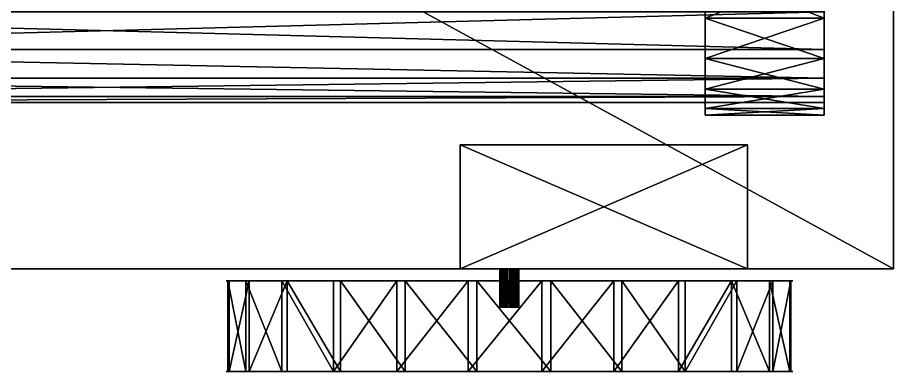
# Model space of a CAD drawing. Extents: x -501 to 185, y -140 to 506.
# Drawn here: x -8.9 to 175.1, y -74.4 to -0.2 of the extents above; entities that cross this region are included whole.
import ezdxf

# ---------------------------------------------------------------- set-up
doc = ezdxf.new("R2010")
doc.units = 0
doc.layers.get('0').update_dxf_attribs({"color": 13, "linetype": 'CONTINUOUS'})

# ---------------------------------------------------------------- blocks, each defined once
blk = doc.blocks.new('GROUP_34')
for p, q in [((0, 8, 1.92), (0, 0, 1.92)), ((0.05, 8, 2.44), (0.05, 0, 2.44)), ((0.09, 8, 1.4), (0.09, 0, 1.4)), ((0.23, 8, 2.93), (0.23, 0, 2.93)), ((0.31, 8, 0.93), (0.31, 0, 0.93)), ((0.53, 8, 3.35), (0.53, 0, 3.35)), ((0.64, 8, 0.53), (0.64, 0, 0.53)), ((0.93, 8, 3.69), (0.93, 0, 3.69)), ((1.07, 8, 0.23), (1.07, 0, 0.23)), ((1.4, 8, 3.91), (1.4, 0, 3.91)), ((1.56, 8, 0.05), (1.56, 0, 0.05)), ((1.92, 8, 4), (1.92, 0, 4)), ((2.08, 8), (2.08, 0)), ((2.44, 8, 3.95), (2.44, 0, 3.95)), ((2.59, 8, 0.09), (2.59, 0, 0.09)), ((2.93, 8, 3.77), (2.93, 0, 3.77)), ((3.07, 8, 0.31), (3.07, 0, 0.31)), ((3.35, 8, 3.47), (3.35, 0, 3.47)), ((3.47, 8, 0.64), (3.47, 0, 0.64)), ((3.69, 8, 3.07), (3.69, 0, 3.07)), ((3.77, 8, 1.07), (3.77, 0, 1.07)), ((3.91, 8, 2.59), (3.91, 0, 2.59)), ((3.95, 8, 1.56), (3.95, 0, 1.56)), ((4, 8, 2.08), (4, 0, 2.08))]:
    blk.add_line(p, q)
at = {"extrusion": (0, 1, 0)}
for centre in [(-2, 2, 8), (-2, 2)]:
    blk.add_circle(centre, 2, dxfattribs=at)
mesh = blk.add_polyface()
corners = [(1.56, 8, 0.05), (2.59, 8, 0.09), (2.08, 8), (1.07, 8, 0.23), (3.07, 8, 0.31), (0.64, 8, 0.53), (3.47, 8, 0.64), (0.31, 8, 0.93), (3.77, 8, 1.07), (0.09, 8, 1.4), (3.95, 8, 1.56), (0, 8, 1.92), (4, 8, 2.08), (0.05, 8, 2.44), (3.91, 8, 2.59), (0.23, 8, 2.93), (3.69, 8, 3.07), (0.53, 8, 3.35), (3.35, 8, 3.47), (0.93, 8, 3.69), (2.93, 8, 3.77), (1.4, 8, 3.91), (2.44, 8, 3.95), (1.92, 8, 4)]
mesh.append_faces([[corners[k] for k in face] for face in [(0, 1, 2), (22, 21, 23)]], dxfattribs={"vtx0": -1})
mesh.append_faces([[corners[k] for k in face] for face in [(1, 3, 4), (4, 5, 6), (6, 7, 8), (8, 9, 10), (10, 11, 12), (12, 13, 14), (14, 15, 16), (16, 17, 18), (18, 19, 20), (20, 21, 22)]], dxfattribs={"vtx0": -1, "vtx1": -1})
mesh.append_faces([[corners[k] for k in face] for face in [(1, 0, 3), (4, 3, 5), (6, 5, 7), (8, 7, 9), (10, 9, 11), (12, 11, 13), (14, 13, 15), (16, 15, 17), (18, 17, 19), (20, 19, 21)]], dxfattribs={"vtx0": -1, "vtx2": -1})
mesh = blk.add_polyface()
corners = [(0, 8, 1.92), (0.09, 0, 1.4), (0, 0, 1.92), (0.09, 8, 1.4)]
mesh.append_faces([[corners[k] for k in face] for face in [(0, 1, 2), (1, 0, 3)]], dxfattribs={"vtx0": -1})
mesh = blk.add_polyface()
corners = [(0.05, 8, 2.44), (0, 0, 1.92), (0.05, 0, 2.44), (0, 8, 1.92)]
mesh.append_faces([[corners[k] for k in face] for face in [(0, 1, 2), (1, 0, 3)]], dxfattribs={"vtx0": -1})
mesh = blk.add_polyface()
corners = [(0.23, 8, 2.93), (0.05, 0, 2.44), (0.23, 0, 2.93), (0.05, 8, 2.44)]
mesh.append_faces([[corners[k] for k in face] for face in [(0, 1, 2), (1, 0, 3)]], dxfattribs={"vtx0": -1})
mesh = blk.add_polyface()
corners = [(0.09, 8, 1.4), (0.31, 0, 0.93), (0.09, 0, 1.4), (0.31, 8, 0.93)]
mesh.append_faces([[corners[k] for k in face] for face in [(0, 1, 2), (1, 0, 3)]], dxfattribs={"vtx0": -1})
mesh = blk.add_polyface()
corners = [(0.53, 8, 3.35), (0.23, 0, 2.93), (0.53, 0, 3.35), (0.23, 8, 2.93)]
mesh.append_faces([[corners[k] for k in face] for face in [(0, 1, 2), (1, 0, 3)]], dxfattribs={"vtx0": -1})
mesh = blk.add_polyface()
corners = [(0.31, 8, 0.93), (0.64, 0, 0.53), (0.31, 0, 0.93), (0.64, 8, 0.53)]
mesh.append_faces([[corners[k] for k in face] for face in [(0, 1, 2), (1, 0, 3)]], dxfattribs={"vtx0": -1})
mesh = blk.add_polyface()
corners = [(0.93, 0, 3.69), (0.53, 8, 3.35), (0.53, 0, 3.35), (0.93, 8, 3.69)]
mesh.append_faces([[corners[k] for k in face] for face in [(0, 1, 2), (1, 0, 3)]], dxfattribs={"vtx0": -1})
mesh = blk.add_polyface()
corners = [(1.07, 8, 0.23), (0.64, 0, 0.53), (0.64, 8, 0.53), (1.07, 0, 0.23)]
mesh.append_faces([[corners[k] for k in face] for face in [(0, 1, 2), (1, 0, 3)]], dxfattribs={"vtx0": -1})
mesh = blk.add_polyface()
corners = [(1.4, 0, 3.91), (0.93, 8, 3.69), (0.93, 0, 3.69), (1.4, 8, 3.91)]
mesh.append_faces([[corners[k] for k in face] for face in [(0, 1, 2), (1, 0, 3)]], dxfattribs={"vtx0": -1})
mesh = blk.add_polyface()
corners = [(1.56, 8, 0.05), (1.07, 0, 0.23), (1.07, 8, 0.23), (1.56, 0, 0.05)]
mesh.append_faces([[corners[k] for k in face] for face in [(0, 1, 2), (1, 0, 3)]], dxfattribs={"vtx0": -1})
mesh = blk.add_polyface()
corners = [(1.92, 0, 4), (1.4, 8, 3.91), (1.4, 0, 3.91), (1.92, 8, 4)]
mesh.append_faces([[corners[k] for k in face] for face in [(0, 1, 2), (1, 0, 3)]], dxfattribs={"vtx0": -1})
mesh = blk.add_polyface()
corners = [(2.08, 8), (1.56, 0, 0.05), (1.56, 8, 0.05), (2.08, 0)]
mesh.append_faces([[corners[k] for k in face] for face in [(0, 1, 2), (1, 0, 3)]], dxfattribs={"vtx0": -1})
mesh = blk.add_polyface()
corners = [(2.44, 0, 3.95), (1.92, 8, 4), (1.92, 0, 4), (2.44, 8, 3.95)]
mesh.append_faces([[corners[k] for k in face] for face in [(0, 1, 2), (1, 0, 3)]], dxfattribs={"vtx0": -1})
mesh = blk.add_polyface()
corners = [(2.59, 8, 0.09), (2.08, 0), (2.08, 8), (2.59, 0, 0.09)]
mesh.append_faces([[corners[k] for k in face] for face in [(0, 1, 2), (1, 0, 3)]], dxfattribs={"vtx0": -1})
mesh = blk.add_polyface()
corners = [(2.93, 0, 3.77), (2.44, 8, 3.95), (2.44, 0, 3.95), (2.93, 8, 3.77)]
mesh.append_faces([[corners[k] for k in face] for face in [(0, 1, 2), (1, 0, 3)]], dxfattribs={"vtx0": -1})
mesh = blk.add_polyface()
corners = [(3.07, 8, 0.31), (2.59, 0, 0.09), (2.59, 8, 0.09), (3.07, 0, 0.31)]
mesh.append_faces([[corners[k] for k in face] for face in [(0, 1, 2), (1, 0, 3)]], dxfattribs={"vtx0": -1})
mesh = blk.add_polyface()
corners = [(3.35, 0, 3.47), (2.93, 8, 3.77), (2.93, 0, 3.77), (3.35, 8, 3.47)]
mesh.append_faces([[corners[k] for k in face] for face in [(0, 1, 2), (1, 0, 3)]], dxfattribs={"vtx0": -1})
mesh = blk.add_polyface()
corners = [(3.47, 8, 0.64), (3.07, 0, 0.31), (3.07, 8, 0.31), (3.47, 0, 0.64)]
mesh.append_faces([[corners[k] for k in face] for face in [(0, 1, 2), (1, 0, 3)]], dxfattribs={"vtx0": -1})
mesh = blk.add_polyface()
corners = [(3.69, 8, 3.07), (3.35, 0, 3.47), (3.69, 0, 3.07), (3.35, 8, 3.47)]
mesh.append_faces([[corners[k] for k in face] for face in [(0, 1, 2), (1, 0, 3)]], dxfattribs={"vtx0": -1})
mesh = blk.add_polyface()
corners = [(3.47, 8, 0.64), (3.77, 0, 1.07), (3.47, 0, 0.64), (3.77, 8, 1.07)]
mesh.append_faces([[corners[k] for k in face] for face in [(0, 1, 2), (1, 0, 3)]], dxfattribs={"vtx0": -1})
mesh = blk.add_polyface()
corners = [(3.91, 8, 2.59), (3.69, 0, 3.07), (3.91, 0, 2.59), (3.69, 8, 3.07)]
mesh.append_faces([[corners[k] for k in face] for face in [(0, 1, 2), (1, 0, 3)]], dxfattribs={"vtx0": -1})
mesh = blk.add_polyface()
corners = [(3.77, 8, 1.07), (3.95, 0, 1.56), (3.77, 0, 1.07), (3.95, 8, 1.56)]
mesh.append_faces([[corners[k] for k in face] for face in [(0, 1, 2), (1, 0, 3)]], dxfattribs={"vtx0": -1})
mesh = blk.add_polyface()
corners = [(4, 8, 2.08), (3.91, 0, 2.59), (4, 0, 2.08), (3.91, 8, 2.59)]
mesh.append_faces([[corners[k] for k in face] for face in [(0, 1, 2), (1, 0, 3)]], dxfattribs={"vtx0": -1})
mesh = blk.add_polyface()
corners = [(3.95, 8, 1.56), (4, 0, 2.08), (3.95, 0, 1.56), (4, 8, 2.08)]
mesh.append_faces([[corners[k] for k in face] for face in [(0, 1, 2), (1, 0, 3)]], dxfattribs={"vtx0": -1})
mesh = blk.add_polyface()
corners = [(2.59, 0, 0.09), (1.56, 0, 0.05), (2.08, 0), (1.07, 0, 0.23), (3.07, 0, 0.31), (0.64, 0, 0.53), (3.47, 0, 0.64), (0.31, 0, 0.93), (3.77, 0, 1.07), (0.09, 0, 1.4), (3.95, 0, 1.56), (0, 0, 1.92), (4, 0, 2.08), (0.05, 0, 2.44), (3.91, 0, 2.59), (0.23, 0, 2.93), (3.69, 0, 3.07), (0.53, 0, 3.35), (3.35, 0, 3.47), (0.93, 0, 3.69), (2.93, 0, 3.77), (1.4, 0, 3.91), (2.44, 0, 3.95), (1.92, 0, 4)]
mesh.append_faces([[corners[k] for k in face] for face in [(0, 1, 2), (21, 22, 23)]], dxfattribs={"vtx0": -1})
mesh.append_faces([[corners[k] for k in face] for face in [(1, 0, 3), (3, 4, 5), (5, 6, 7), (7, 8, 9), (9, 10, 11), (11, 12, 13), (13, 14, 15), (15, 16, 17), (17, 18, 19), (19, 20, 21)]], dxfattribs={"vtx0": -1, "vtx1": -1})
mesh.append_faces([[corners[k] for k in face] for face in [(3, 0, 4), (5, 4, 6), (7, 6, 8), (9, 8, 10), (11, 10, 12), (13, 12, 14), (15, 14, 16), (17, 16, 18), (19, 18, 20), (21, 20, 22)]], dxfattribs={"vtx0": -1, "vtx2": -1})
blk = doc.blocks.new('GROUP_9')
for p, q in [((0, 0, 22), (0, 26, 22)), ((0, 26), (60.34, 26)), ((0, 0), (0, 26)), ((0, 26), (0, 26, 22)), ((0, 26, 22), (60.34, 26, 22)), ((60.34, 26, 22), (60.34, 0, 22)), ((60.34, 26), (60.34, 0)), ((60.34, 26), (60.34, 26, 22)), ((60.34, 0), (0, 0)), ((60.34, 0, 22), (0, 0, 22)), ((0, 0), (0, 0, 22)), ((60.34, 0), (60.34, 0, 22))]:
    blk.add_line(p, q)
mesh = blk.add_polyface()
corners = [(60.34, 26), (0, 0), (0, 26), (60.34, 0)]
mesh.append_faces([[corners[k] for k in face] for face in [(0, 1, 2), (1, 0, 3)]], dxfattribs={"vtx0": -1})
mesh = blk.add_polyface()
corners = [(60.34, 0, 22), (0, 26, 22), (0, 0, 22), (60.34, 26, 22)]
mesh.append_faces([[corners[k] for k in face] for face in [(0, 1, 2), (1, 0, 3)]], dxfattribs={"vtx0": -1})
mesh = blk.add_polyface()
corners = [(0, 26, 22), (0, 0), (0, 0, 22), (0, 26)]
mesh.append_faces([[corners[k] for k in face] for face in [(0, 1, 2), (1, 0, 3)]], dxfattribs={"vtx0": -1})
mesh = blk.add_polyface()
corners = [(0, 26, 22), (60.34, 26), (0, 26), (60.34, 26, 22)]
mesh.append_faces([[corners[k] for k in face] for face in [(0, 1, 2), (1, 0, 3)]], dxfattribs={"vtx0": -1})
mesh = blk.add_polyface()
corners = [(60.34, 26), (60.34, 0, 22), (60.34, 0), (60.34, 26, 22)]
mesh.append_faces([[corners[k] for k in face] for face in [(0, 1, 2), (1, 0, 3)]], dxfattribs={"vtx0": -1})
mesh = blk.add_polyface()
corners = [(60.34, 0, 22), (0, 0), (60.34, 0), (0, 0, 22)]
mesh.append_faces([[corners[k] for k in face] for face in [(0, 1, 2), (1, 0, 3)]], dxfattribs={"vtx0": -1})
blk = doc.blocks.new('GROUP_35')
for p, q in [((0, 8, 21.956), (0, 0, 21.956)), ((0.101, 8, 28.482), (0.101, 0, 28.482)), ((1.591, 8, 15.627), (1.591, 0, 15.627)), ((1.888, 8, 34.759), (1.888, 0, 34.759)), ((4.766, 8, 9.925), (4.766, 0, 9.925)), ((5.239, 8, 40.359), (5.239, 0, 40.359)), ((9.308, 8, 5.239), (9.308, 0, 5.239)), ((9.925, 8, 44.902), (9.925, 0, 44.902)), ((14.909, 8, 1.888), (14.909, 0, 1.888)), ((15.627, 8, 48.077), (15.627, 0, 48.077)), ((21.186, 8, 0.101), (21.186, 0, 0.101)), ((21.956, 8, 49.668), (21.956, 0, 49.668)), ((27.711, 8), (27.711, 0)), ((28.482, 8, 49.566), (28.482, 0, 49.566)), ((34.041, 8, 1.591), (34.041, 0, 1.591)), ((34.759, 8, 47.779), (34.759, 0, 47.779)), ((39.743, 8, 4.766), (39.743, 0, 4.766)), ((40.359, 8, 44.429), (40.359, 0, 44.429)), ((44.429, 8, 9.308), (44.429, 0, 9.308)), ((44.902, 8, 39.743), (44.902, 0, 39.743)), ((47.779, 8, 14.909), (47.779, 0, 14.909)), ((48.077, 8, 34.041), (48.077, 0, 34.041)), ((49.566, 8, 21.186), (49.566, 0, 21.186)), ((49.668, 8, 27.711), (49.668, 0, 27.711))]:
    blk.add_line(p, q)
at = {"extrusion": (0, 1, 0)}
for centre in [(-24.834, 24.834, 8), (-24.834, 24.834)]:
    blk.add_circle(centre, 25, dxfattribs=at)
mesh = blk.add_polyface()
corners = [(21.186, 8, 0.101), (34.041, 8, 1.591), (27.711, 8), (14.909, 8, 1.888), (39.743, 8, 4.766), (9.308, 8, 5.239), (44.429, 8, 9.308), (4.766, 8, 9.925), (47.779, 8, 14.909), (1.591, 8, 15.627), (49.566, 8, 21.186), (0, 8, 21.956), (49.668, 8, 27.711), (0.101, 8, 28.482), (48.077, 8, 34.041), (1.888, 8, 34.759), (44.902, 8, 39.743), (5.239, 8, 40.359), (40.359, 8, 44.429), (9.925, 8, 44.902), (34.759, 8, 47.779), (15.627, 8, 48.077), (28.482, 8, 49.566), (21.956, 8, 49.668)]
mesh.append_faces([[corners[k] for k in face] for face in [(0, 1, 2), (22, 21, 23)]], dxfattribs={"vtx0": -1})
mesh.append_faces([[corners[k] for k in face] for face in [(1, 3, 4), (4, 5, 6), (6, 7, 8), (8, 9, 10), (10, 11, 12), (12, 13, 14), (14, 15, 16), (16, 17, 18), (18, 19, 20), (20, 21, 22)]], dxfattribs={"vtx0": -1, "vtx1": -1})
mesh.append_faces([[corners[k] for k in face] for face in [(1, 0, 3), (4, 3, 5), (6, 5, 7), (8, 7, 9), (10, 9, 11), (12, 11, 13), (14, 13, 15), (16, 15, 17), (18, 17, 19), (20, 19, 21)]], dxfattribs={"vtx0": -1, "vtx2": -1})
mesh = blk.add_polyface()
corners = [(0, 8, 21.956), (1.591, 0, 15.627), (0, 0, 21.956), (1.591, 8, 15.627)]
mesh.append_faces([[corners[k] for k in face] for face in [(0, 1, 2), (1, 0, 3)]], dxfattribs={"vtx0": -1})
mesh = blk.add_polyface()
corners = [(0.101, 8, 28.482), (0, 0, 21.956), (0.101, 0, 28.482), (0, 8, 21.956)]
mesh.append_faces([[corners[k] for k in face] for face in [(0, 1, 2), (1, 0, 3)]], dxfattribs={"vtx0": -1})
mesh = blk.add_polyface()
corners = [(1.888, 8, 34.759), (0.101, 0, 28.482), (1.888, 0, 34.759), (0.101, 8, 28.482)]
mesh.append_faces([[corners[k] for k in face] for face in [(0, 1, 2), (1, 0, 3)]], dxfattribs={"vtx0": -1})
mesh = blk.add_polyface()
corners = [(1.591, 8, 15.627), (4.766, 0, 9.925), (1.591, 0, 15.627), (4.766, 8, 9.925)]
mesh.append_faces([[corners[k] for k in face] for face in [(0, 1, 2), (1, 0, 3)]], dxfattribs={"vtx0": -1})
mesh = blk.add_polyface()
corners = [(5.239, 8, 40.359), (1.888, 0, 34.759), (5.239, 0, 40.359), (1.888, 8, 34.759)]
mesh.append_faces([[corners[k] for k in face] for face in [(0, 1, 2), (1, 0, 3)]], dxfattribs={"vtx0": -1})
mesh = blk.add_polyface()
corners = [(4.766, 8, 9.925), (9.308, 0, 5.239), (4.766, 0, 9.925), (9.308, 8, 5.239)]
mesh.append_faces([[corners[k] for k in face] for face in [(0, 1, 2), (1, 0, 3)]], dxfattribs={"vtx0": -1})
mesh = blk.add_polyface()
corners = [(9.925, 0, 44.902), (5.239, 8, 40.359), (5.239, 0, 40.359), (9.925, 8, 44.902)]
mesh.append_faces([[corners[k] for k in face] for face in [(0, 1, 2), (1, 0, 3)]], dxfattribs={"vtx0": -1})
mesh = blk.add_polyface()
corners = [(14.909, 8, 1.888), (9.308, 0, 5.239), (9.308, 8, 5.239), (14.909, 0, 1.888)]
mesh.append_faces([[corners[k] for k in face] for face in [(0, 1, 2), (1, 0, 3)]], dxfattribs={"vtx0": -1})
mesh = blk.add_polyface()
corners = [(15.627, 0, 48.077), (9.925, 8, 44.902), (9.925, 0, 44.902), (15.627, 8, 48.077)]
mesh.append_faces([[corners[k] for k in face] for face in [(0, 1, 2), (1, 0, 3)]], dxfattribs={"vtx0": -1})
mesh = blk.add_polyface()
corners = [(21.186, 8, 0.101), (14.909, 0, 1.888), (14.909, 8, 1.888), (21.186, 0, 0.101)]
mesh.append_faces([[corners[k] for k in face] for face in [(0, 1, 2), (1, 0, 3)]], dxfattribs={"vtx0": -1})
mesh = blk.add_polyface()
corners = [(21.956, 0, 49.668), (15.627, 8, 48.077), (15.627, 0, 48.077), (21.956, 8, 49.668)]
mesh.append_faces([[corners[k] for k in face] for face in [(0, 1, 2), (1, 0, 3)]], dxfattribs={"vtx0": -1})
mesh = blk.add_polyface()
corners = [(27.711, 8), (21.186, 0, 0.101), (21.186, 8, 0.101), (27.711, 0)]
mesh.append_faces([[corners[k] for k in face] for face in [(0, 1, 2), (1, 0, 3)]], dxfattribs={"vtx0": -1})
mesh = blk.add_polyface()
corners = [(28.482, 0, 49.566), (21.956, 8, 49.668), (21.956, 0, 49.668), (28.482, 8, 49.566)]
mesh.append_faces([[corners[k] for k in face] for face in [(0, 1, 2), (1, 0, 3)]], dxfattribs={"vtx0": -1})
mesh = blk.add_polyface()
corners = [(34.041, 8, 1.591), (27.711, 0), (27.711, 8), (34.041, 0, 1.591)]
mesh.append_faces([[corners[k] for k in face] for face in [(0, 1, 2), (1, 0, 3)]], dxfattribs={"vtx0": -1})
mesh = blk.add_polyface()
corners = [(34.759, 0, 47.779), (28.482, 8, 49.566), (28.482, 0, 49.566), (34.759, 8, 47.779)]
mesh.append_faces([[corners[k] for k in face] for face in [(0, 1, 2), (1, 0, 3)]], dxfattribs={"vtx0": -1})
mesh = blk.add_polyface()
corners = [(39.743, 8, 4.766), (34.041, 0, 1.591), (34.041, 8, 1.591), (39.743, 0, 4.766)]
mesh.append_faces([[corners[k] for k in face] for face in [(0, 1, 2), (1, 0, 3)]], dxfattribs={"vtx0": -1})
mesh = blk.add_polyface()
corners = [(40.359, 0, 44.429), (34.759, 8, 47.779), (34.759, 0, 47.779), (40.359, 8, 44.429)]
mesh.append_faces([[corners[k] for k in face] for face in [(0, 1, 2), (1, 0, 3)]], dxfattribs={"vtx0": -1})
mesh = blk.add_polyface()
corners = [(44.429, 8, 9.308), (39.743, 0, 4.766), (39.743, 8, 4.766), (44.429, 0, 9.308)]
mesh.append_faces([[corners[k] for k in face] for face in [(0, 1, 2), (1, 0, 3)]], dxfattribs={"vtx0": -1})
mesh = blk.add_polyface()
corners = [(44.902, 8, 39.743), (40.359, 0, 44.429), (44.902, 0, 39.743), (40.359, 8, 44.429)]
mesh.append_faces([[corners[k] for k in face] for face in [(0, 1, 2), (1, 0, 3)]], dxfattribs={"vtx0": -1})
mesh = blk.add_polyface()
corners = [(44.429, 8, 9.308), (47.779, 0, 14.909), (44.429, 0, 9.308), (47.779, 8, 14.909)]
mesh.append_faces([[corners[k] for k in face] for face in [(0, 1, 2), (1, 0, 3)]], dxfattribs={"vtx0": -1})
mesh = blk.add_polyface()
corners = [(48.077, 8, 34.041), (44.902, 0, 39.743), (48.077, 0, 34.041), (44.902, 8, 39.743)]
mesh.append_faces([[corners[k] for k in face] for face in [(0, 1, 2), (1, 0, 3)]], dxfattribs={"vtx0": -1})
mesh = blk.add_polyface()
corners = [(47.779, 8, 14.909), (49.566, 0, 21.186), (47.779, 0, 14.909), (49.566, 8, 21.186)]
mesh.append_faces([[corners[k] for k in face] for face in [(0, 1, 2), (1, 0, 3)]], dxfattribs={"vtx0": -1})
mesh = blk.add_polyface()
corners = [(49.668, 8, 27.711), (48.077, 0, 34.041), (49.668, 0, 27.711), (48.077, 8, 34.041)]
mesh.append_faces([[corners[k] for k in face] for face in [(0, 1, 2), (1, 0, 3)]], dxfattribs={"vtx0": -1})
mesh = blk.add_polyface()
corners = [(49.566, 8, 21.186), (49.668, 0, 27.711), (49.566, 0, 21.186), (49.668, 8, 27.711)]
mesh.append_faces([[corners[k] for k in face] for face in [(0, 1, 2), (1, 0, 3)]], dxfattribs={"vtx0": -1})
mesh = blk.add_polyface()
corners = [(34.041, 0, 1.591), (21.186, 0, 0.101), (27.711, 0), (14.909, 0, 1.888), (39.743, 0, 4.766), (9.308, 0, 5.239), (44.429, 0, 9.308), (4.766, 0, 9.925), (47.779, 0, 14.909), (1.591, 0, 15.627), (49.566, 0, 21.186), (0, 0, 21.956), (49.668, 0, 27.711), (0.101, 0, 28.482), (48.077, 0, 34.041), (1.888, 0, 34.759), (44.902, 0, 39.743), (5.239, 0, 40.359), (40.359, 0, 44.429), (9.925, 0, 44.902), (34.759, 0, 47.779), (15.627, 0, 48.077), (28.482, 0, 49.566), (21.956, 0, 49.668)]
mesh.append_faces([[corners[k] for k in face] for face in [(0, 1, 2), (21, 22, 23)]], dxfattribs={"vtx0": -1})
mesh.append_faces([[corners[k] for k in face] for face in [(1, 0, 3), (3, 4, 5), (5, 6, 7), (7, 8, 9), (9, 10, 11), (11, 12, 13), (13, 14, 15), (15, 16, 17), (17, 18, 19), (19, 20, 21)]], dxfattribs={"vtx0": -1, "vtx1": -1})
mesh.append_faces([[corners[k] for k in face] for face in [(3, 0, 4), (5, 4, 6), (7, 6, 8), (9, 8, 10), (11, 10, 12), (13, 12, 14), (15, 14, 16), (17, 16, 18), (19, 18, 20), (21, 20, 22)]], dxfattribs={"vtx0": -1, "vtx2": -1})
blk = doc.blocks.new('COMPONENT_1')
for name, p in [('GROUP_9', (14.53, 16, 13.05)), ('GROUP_34', (22.84, 8, 22.84))]:
    blk.add_blockref(name, p)
at = {"xscale": 2.38, "yscale": 2.38, "zscale": 2.38}
blk.add_blockref('GROUP_35', (-34.27, -5.52, -34.27), dxfattribs=at)
blk = doc.blocks.new('GROUP_15')
for p, q in [((395, 0, 5), (395, 289, 5)), ((395, 0), (395, 289)), ((0, 0), (395, 0)), ((0, 0, 5), (395, 0, 5)), ((395, 0), (395, 0, 5))]:
    blk.add_line(p, q)
mesh = blk.add_polyface()
corners = [(395, 0, 5), (0, 289, 5), (0, 0, 5), (395, 289, 5)]
mesh.append_faces([[corners[k] for k in face] for face in [(0, 1, 2), (1, 0, 3)]], dxfattribs={"vtx0": -1})
mesh = blk.add_polyface()
corners = [(395, 289), (0, 0), (0, 289), (395, 0)]
mesh.append_faces([[corners[k] for k in face] for face in [(0, 1, 2), (1, 0, 3)]], dxfattribs={"vtx0": -1})
mesh = blk.add_polyface()
corners = [(395, 289), (395, 0, 5), (395, 0), (395, 289, 5)]
mesh.append_faces([[corners[k] for k in face] for face in [(0, 1, 2), (1, 0, 3)]], dxfattribs={"vtx0": -1})
mesh = blk.add_polyface()
corners = [(395, 0, 5), (0, 0), (395, 0), (0, 0, 5)]
mesh.append_faces([[corners[k] for k in face] for face in [(0, 1, 2), (1, 0, 3)]], dxfattribs={"vtx0": -1})
blk = doc.blocks.new('GROUP_2')
for p, q in [((11.13, 11.13), (11.13, 11.13, 301.35)), ((64.87, 11.13), (64.87, 11.13, 301.35)), ((19, 5.09), (19, 5.09, 301.35)), ((57, 5.09), (57, 5.09, 301.35)), ((28.16, 1.29), (28.16, 1.29, 301.35)), ((38, 0), (38, 0, 301.35)), ((47.84, 1.29), (47.84, 1.29, 301.35))]:
    blk.add_line(p, q)
blk.add_circle((38, 38, 301.35), 38)
mesh = blk.add_polyface()
corners = [(1.29, 28.16, 301.35), (1.29, 47.84, 301.35), (0, 38, 301.35), (5.09, 19, 301.35), (5.09, 57, 301.35), (11.13, 11.13, 301.35), (11.13, 64.87, 301.35), (19, 5.09, 301.35), (19, 70.91, 301.35), (28.16, 1.29, 301.35), (28.16, 74.71, 301.35), (38, 0, 301.35), (38, 76, 301.35), (47.84, 1.29, 301.35), (47.84, 74.71, 301.35), (57, 5.09, 301.35), (57, 70.91, 301.35), (64.87, 11.13, 301.35), (64.87, 64.87, 301.35), (70.91, 19, 301.35), (70.91, 57, 301.35), (74.71, 28.16, 301.35), (74.71, 47.84, 301.35), (76, 38, 301.35)]
mesh.append_faces([[corners[k] for k in face] for face in [(0, 1, 2), (22, 21, 23)]], dxfattribs={"vtx0": -1})
mesh.append_faces([[corners[k] for k in face] for face in [(1, 3, 4), (4, 5, 6), (6, 7, 8), (8, 9, 10), (10, 11, 12), (12, 13, 14), (14, 15, 16), (16, 17, 18), (18, 19, 20), (20, 21, 22)]], dxfattribs={"vtx0": -1, "vtx1": -1})
mesh.append_faces([[corners[k] for k in face] for face in [(1, 0, 3), (4, 3, 5), (6, 5, 7), (8, 7, 9), (10, 9, 11), (12, 11, 13), (14, 13, 15), (16, 15, 17), (18, 17, 19), (20, 19, 21)]], dxfattribs={"vtx0": -1, "vtx2": -1})
mesh = blk.add_polyface()
corners = [(5.09, 19, 301.35), (11.13, 11.13), (11.13, 11.13, 301.35), (5.09, 19)]
mesh.append_faces([[corners[k] for k in face] for face in [(0, 1, 2), (1, 0, 3)]], dxfattribs={"vtx0": -1})
mesh = blk.add_polyface()
corners = [(70.91, 19), (64.87, 11.13, 301.35), (64.87, 11.13), (70.91, 19, 301.35)]
mesh.append_faces([[corners[k] for k in face] for face in [(0, 1, 2), (1, 0, 3)]], dxfattribs={"vtx0": -1})
mesh = blk.add_polyface()
corners = [(19, 5.09, 301.35), (11.13, 11.13), (19, 5.09), (11.13, 11.13, 301.35)]
mesh.append_faces([[corners[k] for k in face] for face in [(0, 1, 2), (1, 0, 3)]], dxfattribs={"vtx0": -1})
mesh = blk.add_polyface()
corners = [(64.87, 11.13), (57, 5.09, 301.35), (57, 5.09), (64.87, 11.13, 301.35)]
mesh.append_faces([[corners[k] for k in face] for face in [(0, 1, 2), (1, 0, 3)]], dxfattribs={"vtx0": -1})
mesh = blk.add_polyface()
corners = [(28.16, 1.29, 301.35), (19, 5.09), (28.16, 1.29), (19, 5.09, 301.35)]
mesh.append_faces([[corners[k] for k in face] for face in [(0, 1, 2), (1, 0, 3)]], dxfattribs={"vtx0": -1})
mesh = blk.add_polyface()
corners = [(57, 5.09, 301.35), (47.84, 1.29), (57, 5.09), (47.84, 1.29, 301.35)]
mesh.append_faces([[corners[k] for k in face] for face in [(0, 1, 2), (1, 0, 3)]], dxfattribs={"vtx0": -1})
mesh = blk.add_polyface()
corners = [(38, 0), (28.16, 1.29, 301.35), (28.16, 1.29), (38, 0, 301.35)]
mesh.append_faces([[corners[k] for k in face] for face in [(0, 1, 2), (1, 0, 3)]], dxfattribs={"vtx0": -1})
mesh = blk.add_polyface()
corners = [(47.84, 1.29, 301.35), (38, 0), (47.84, 1.29), (38, 0, 301.35)]
mesh.append_faces([[corners[k] for k in face] for face in [(0, 1, 2), (1, 0, 3)]], dxfattribs={"vtx0": -1})

msp = doc.modelspace()

# ---------------------------------------------------------------- linework, layer by layer
for p, q in [((160.51, -0.34, 126.28), (135.51, -0.34, 126.28)), ((160.51, -0.34, 194.74), (135.51, -0.34, 194.74)), ((160.51, -8.76, 188.45), (135.51, -8.76, 188.45)), ((160.51, -8.76, 132.57), (135.51, -8.76, 132.57)), ((160.51, -15.22, 180.27), (135.51, -15.22, 180.27)), ((160.51, -15.22, 140.75), (135.51, -15.22, 140.75)), ((160.51, -19.29, 170.74), (135.51, -19.29, 170.74)), ((160.51, -19.29, 150.28), (135.51, -19.29, 150.28)), ((160.51, -20.67, 160.51), (135.51, -20.67, 160.51))]:
    msp.add_line(p, q)
for points in [[(135.51, 9.46, 198.68), (135.51, -0.34, 194.74), (135.51, -8.76, 188.45), (135.51, -15.22, 180.27), (135.51, -19.29, 170.74), (135.51, -19.29, 170.74), (135.51, -20.67, 160.51), (135.51, -19.29, 150.28), (135.51, -15.22, 140.75), (135.51, -8.76, 132.57), (135.51, -0.34, 126.28), (135.51, 9.46, 122.34)], [(160.51, 9.46, 198.68), (160.51, -0.34, 194.74), (160.51, -8.76, 188.45), (160.51, -15.22, 180.27), (160.51, -19.29, 170.74), (160.51, -20.67, 160.51), (160.51, -19.29, 150.28), (160.51, -15.22, 140.75), (160.51, -8.76, 132.57), (160.51, -0.34, 126.28), (160.51, 9.46, 122.34)]]:
    msp.add_polyline3d(points)

# ---------------------------------------------------------------- block references
at = {"xscale": 1.34}
msp.add_blockref('GROUP_15', (-354.24, -52.91, 32), dxfattribs=at)
at = {"extrusion": (1, 0, -4.16334e-16), "rotation": 270}
msp.add_blockref('GROUP_2', (-18.01, 198.51, -140.84), dxfattribs=at)
msp.add_blockref('COMPONENT_1', (69.57, -68.91, -3.05))

# ---------------------------------------------------------------- meshes
mesh = msp.add_polyface()
corners = [(135.51, -19.29, 170.74), (135.51, -19.29, 150.28), (135.51, -20.67, 160.51), (135.51, -15.22, 180.27), (135.51, -15.22, 140.75), (135.51, -8.76, 188.45), (135.51, -8.76, 132.57), (135.51, -0.34, 194.74), (135.51, -0.34, 126.28), (135.51, 9.46, 198.68), (135.51, 9.46, 122.34), (135.51, 19.99, 200.03), (135.51, 19.99, 120.99), (135.51, 30.51, 122.34), (135.51, 30.51, 198.68), (135.51, 40.32, 126.28), (135.51, 40.32, 194.74), (135.51, 48.74, 132.57), (135.51, 48.74, 188.45), (135.51, 55.2, 140.75), (135.51, 55.2, 180.27), (135.51, 59.26, 150.28), (135.51, 59.26, 170.74), (135.51, 60.65, 160.51)]
mesh.append_faces([[corners[k] for k in face] for face in [(0, 1, 2), (21, 22, 23)]], dxfattribs={"vtx0": -1})
mesh.append_faces([[corners[k] for k in face] for face in [(1, 3, 4), (4, 5, 6), (6, 7, 8), (8, 9, 10), (10, 11, 12), (12, 11, 13), (13, 14, 15), (15, 16, 17), (17, 18, 19), (19, 20, 21)]], dxfattribs={"vtx0": -1, "vtx1": -1})
mesh.append_faces([[corners[k] for k in face] for face in [(1, 0, 3), (4, 3, 5), (6, 5, 7), (8, 7, 9), (10, 9, 11), (13, 11, 14), (15, 14, 16), (17, 16, 18), (19, 18, 20), (21, 20, 22)]], dxfattribs={"vtx0": -1, "vtx2": -1})
mesh = msp.add_polyface()
corners = [(160.51, -19.29, 150.28), (160.51, -19.29, 170.74), (160.51, -20.67, 160.51), (160.51, -15.22, 140.75), (160.51, -15.22, 180.27), (160.51, -8.76, 188.45), (160.51, -8.76, 132.57), (160.51, -0.34, 194.74), (160.51, -0.34, 126.28), (160.51, 9.46, 122.34), (160.51, 9.46, 198.68), (160.51, 19.99, 120.99), (160.51, 19.99, 200.03), (160.51, 30.51, 122.34), (160.51, 30.51, 198.68), (160.51, 40.32, 126.28), (160.51, 40.32, 194.74), (160.51, 48.74, 132.57), (160.51, 48.74, 188.45), (160.51, 55.2, 140.75), (160.51, 55.2, 180.27), (160.51, 59.26, 150.28), (160.51, 59.26, 170.74), (160.51, 60.65, 160.51)]
mesh.append_faces([[corners[k] for k in face] for face in [(0, 1, 2), (22, 21, 23)]], dxfattribs={"vtx0": -1})
mesh.append_faces([[corners[k] for k in face] for face in [(1, 3, 4), (4, 3, 5), (5, 6, 7), (7, 9, 10), (10, 11, 12), (12, 13, 14), (14, 15, 16), (16, 17, 18), (18, 19, 20), (20, 21, 22)]], dxfattribs={"vtx0": -1, "vtx1": -1})
mesh.append_faces([[corners[k] for k in face] for face in [(1, 0, 3), (5, 3, 6), (7, 6, 8), (7, 8, 9), (10, 9, 11), (12, 11, 13), (14, 13, 15), (16, 15, 17), (18, 17, 19), (20, 19, 21)]], dxfattribs={"vtx0": -1, "vtx2": -1})
mesh = msp.add_polyface()
corners = [(160.51, 9.46, 122.34), (135.51, -0.34, 126.28), (135.51, 9.46, 122.34), (160.51, -0.34, 126.28)]
mesh.append_faces([[corners[k] for k in face] for face in [(0, 1, 2), (1, 0, 3)]], dxfattribs={"vtx0": -1})
mesh = msp.add_polyface()
corners = [(160.51, -0.34, 194.74), (135.51, 9.46, 198.68), (135.51, -0.34, 194.74), (160.51, 9.46, 198.68)]
mesh.append_faces([[corners[k] for k in face] for face in [(0, 1, 2), (1, 0, 3)]], dxfattribs={"vtx0": -1})
mesh = msp.add_polyface()
corners = [(160.51, -0.34, 126.28), (135.51, -8.76, 132.57), (135.51, -0.34, 126.28), (160.51, -8.76, 132.57)]
mesh.append_faces([[corners[k] for k in face] for face in [(0, 1, 2), (1, 0, 3)]], dxfattribs={"vtx0": -1})
mesh = msp.add_polyface()
corners = [(160.51, -8.76, 188.45), (135.51, -0.34, 194.74), (135.51, -8.76, 188.45), (160.51, -0.34, 194.74)]
mesh.append_faces([[corners[k] for k in face] for face in [(0, 1, 2), (1, 0, 3)]], dxfattribs={"vtx0": -1})
mesh = msp.add_polyface()
corners = [(160.51, -15.22, 140.75), (135.51, -8.76, 132.57), (160.51, -8.76, 132.57), (135.51, -15.22, 140.75)]
mesh.append_faces([[corners[k] for k in face] for face in [(0, 1, 2), (1, 0, 3)]], dxfattribs={"vtx0": -1})
mesh = msp.add_polyface()
corners = [(160.51, -8.76, 188.45), (135.51, -15.22, 180.27), (160.51, -15.22, 180.27), (135.51, -8.76, 188.45)]
mesh.append_faces([[corners[k] for k in face] for face in [(0, 1, 2), (1, 0, 3)]], dxfattribs={"vtx0": -1})
mesh = msp.add_polyface()
corners = [(160.51, -15.22, 180.27), (135.51, -19.29, 170.74), (160.51, -19.29, 170.74), (135.51, -15.22, 180.27)]
mesh.append_faces([[corners[k] for k in face] for face in [(0, 1, 2), (1, 0, 3)]], dxfattribs={"vtx0": -1})
mesh = msp.add_polyface()
corners = [(160.51, -19.29, 150.28), (135.51, -15.22, 140.75), (160.51, -15.22, 140.75), (135.51, -19.29, 150.28)]
mesh.append_faces([[corners[k] for k in face] for face in [(0, 1, 2), (1, 0, 3)]], dxfattribs={"vtx0": -1})
mesh = msp.add_polyface()
corners = [(160.51, -19.29, 170.74), (135.51, -20.67, 160.51), (160.51, -20.67, 160.51), (135.51, -19.29, 170.74)]
mesh.append_faces([[corners[k] for k in face] for face in [(0, 1, 2), (1, 0, 3)]], dxfattribs={"vtx0": -1})
mesh = msp.add_polyface()
corners = [(160.51, -20.67, 160.51), (135.51, -19.29, 150.28), (160.51, -19.29, 150.28), (135.51, -20.67, 160.51)]
mesh.append_faces([[corners[k] for k in face] for face in [(0, 1, 2), (1, 0, 3)]], dxfattribs={"vtx0": -1})

doc.saveas('drawing.dxf')
